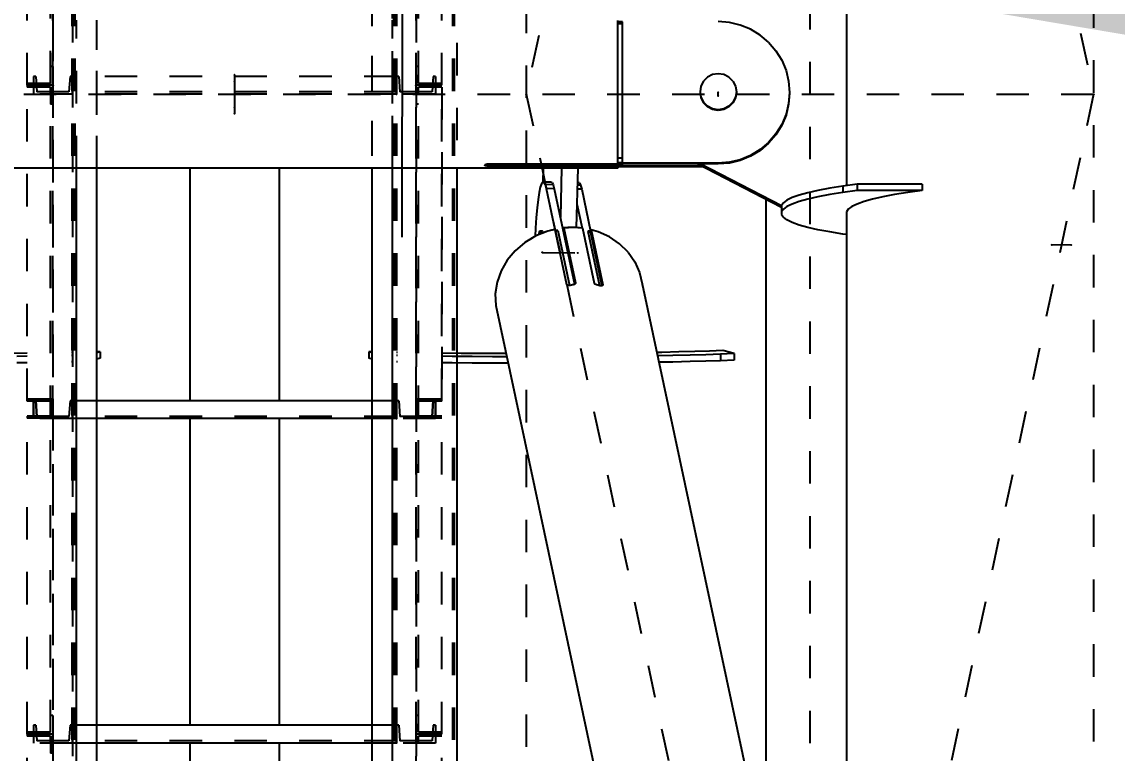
# Model space of a CAD drawing. Header units: millimetres. Extents: x 149919 to 150445, y 136651 to 136866.
# Drawn here: x 150262.208 to 150265.586, y 136797.544 to 136799.798 of the extents above; entities that cross this region are included whole.
import ezdxf

# ---------------------------------------------------------------- set-up
doc = ezdxf.new("R2010")
doc.units = ezdxf.units.MM
doc.header["$LTSCALE"] = 0.25
for name, pattern in [('CENTER', [50.8, 31.75, -6.35, 6.35, -6.35]), ('XKITLINE00', [0]), ('XKITLINE02', [4, 2, -2]), ('XKITLINE03', [6, 3, -1, 1, -1])]:
    doc.linetypes.add(name, pattern=pattern)
doc.styles.add('ROMANS', font='romans.shx')
doc.dimstyles.new('MD300', dxfattribs={"dimtxt": 2.5, "dimasz": 2.5, "dimexe": 1, "dimexo": 1, "dimgap": 0.5, "dimtad": 1, "dimdec": 1, "dimlfac": 50, "dimrnd": 0.5, "dimdsep": 46, "dimtxsty": 'ROMANS', "dimcen": 1, "dimclrd": 146, "dimclre": 146, "dimclrt": 30, "dimadec": 1, "dimazin": 2, "dimtfac": 1, "dimtdec": 1, "dimtmove": 0, "dimatfit": 1, "dimfxl": 1, "dimtolj": 1, "dimtzin": 0, "dimlwd": -1, "dimlwe": -1, "dimarcsym": 0})

# ---------------------------------------------------------------- blocks, each defined once
blk = doc.blocks.new('çatıı')
at = {"color": 8, "linetype": 'CENTER'}
for p, q in [((12370, 16010.75), (12370, 14354.32)), ((12370, 15740.27), (12195, 14920.27)), ((12282.5, 15330.27), (12282.5, 14510.27)), ((12282.5, 15330.27), (12370, 14920.27)), ((12195, 15209.12), (12195, 13540.01)), ((12104.99, 14926.25), (12104.99, 14916.26)), ((12105, 14924.29), (12105, 14914.3)), ((11840, 14920.27), (12370, 14920.28)), ((12195, 14920.27), (12370, 14100.27)), ((12254.2, 14919.7), (12254.2, 14920.85)), ((12370, 14920.27), (12282.5, 14510.27)), ((12199.95, 14871.52), (12210.89, 14871.38)), ((12363.06, 14873.77), (12357.09, 14873.84))]:
    blk.add_line(p, q, dxfattribs=at)
at = {"color": 1, "linetype": 'XKITLINE03'}
for p, q in [((12049.02, 15406.22), (12049.01, 13721.24)), ((12055.01, 15406.22), (12055.01, 13721.24)), ((12147.49, 13721.24), (12147.49, 15406.22)), ((12160.99, 15406.22), (12160.99, 13721.24)), ((12049.01, 15020.48), (12049.01, 14923.03)), ((12160.99, 14923.03), (12160.99, 15020.47)), ((12049.01, 14923.03), (12049.01, 14826.29)), ((12160.99, 14826.29), (12160.99, 14923.03)), ((12154.99, 14920.28), (12055.01, 14920.28)), ((12055.01, 14920.28), (12055.01, 14920.28)), ((12154.99, 14920.28), (12154.99, 14920.28)), ((12049.01, 14820.48), (12049.01, 14723.03)), ((12154.99, 14820.28), (12055.01, 14820.28)), ((12055.01, 14820.28), (12055.01, 14820.28)), ((12154.99, 14820.28), (12154.99, 14820.28)), ((12160.99, 14723.03), (12160.99, 14820.47)), ((12049.01, 14723.03), (12049.01, 14626.29)), ((12160.99, 14626.29), (12160.99, 14723.03)), ((12154.99, 14720.28), (12055.01, 14720.28)), ((12055.01, 14720.28), (12055.01, 14720.28)), ((12154.99, 14720.28), (12154.99, 14720.28))]:
    blk.add_line(p, q, dxfattribs=at)
at = {"color": 116, "linetype": 'XKITLINE02', "true_color": 0x136734}
for p, q in [((12054.93, 13721.24), (12054.93, 15406.22)), ((12055.01, 13721.24), (12055.01, 15406.22)), ((12055.46, 13721.24), (12055.47, 15406.22)), ((12055.86, 13721.24), (12055.86, 15406.22)), ((12147.49, 14302.1), (12147.49, 15406.22)), ((12153.69, 13723.56), (12153.69, 15406.22)), ((12154.14, 13721.24), (12154.14, 15406.22)), ((12154.54, 13721.24), (12154.54, 15406.22)), ((12154.99, 13721.24), (12154.99, 15406.22)), ((12155.07, 13721.24), (12155.07, 15406.22)), ((12172.31, 13721.24), (12172.31, 15406.22)), ((12172.84, 13721.24), (12172.84, 15406.22)), ((12048.21, 14923.61), (12048.21, 15026.28)), ((12049.01, 15026.28), (12049.01, 14928.83)), ((12160.99, 14923.03), (12160.99, 15026.28)), ((12161.79, 14923.61), (12161.79, 15026.28)), ((12041.01, 14923.03), (12041.01, 15021.06)), ((12049.01, 14923.03), (12049.01, 15020.48)), ((12168.99, 14923.03), (12168.99, 15021.06)), ((12056.31, 14897.45), (12056.31, 14943.1)), ((12062.51, 14533.91), (12062.51, 14943.1)), ((12062.51, 14897.45), (12062.51, 14943.1)), ((12147.49, 13721.24), (12147.49, 14943.1)), ((12153.69, 14897.45), (12153.69, 14943.1)), ((12173.69, 14446.09), (12173.69, 14943.1)), ((12049.01, 14928.83), (12048.21, 14928.83)), ((12049.01, 14928.83), (12049.01, 14923.03)), ((12161.79, 14928.83), (12160.99, 14928.83)), ((12043.69, 14925.78), (12043.01, 14925.78)), ((12043.01, 14925.78), (12043.01, 14920.28)), ((12043.01, 14925.78), (12043.01, 14920.28)), ((12043.69, 14925.78), (12044.07, 14920.98)), ((12043.69, 14925.78), (12044.07, 14920.98)), ((12054.33, 14925.78), (12053.95, 14920.98)), ((12054.33, 14925.78), (12053.95, 14920.98)), ((12055.01, 14925.78), (12054.33, 14925.78)), ((12154.99, 14925.78), (12055.01, 14925.78)), ((12055.01, 14920.28), (12055.01, 14925.78)), ((12055.01, 14925.78), (12055.01, 14920.28)), ((12055.01, 14925.78), (12055.01, 14920.28)), ((12154.99, 14920.28), (12154.99, 14925.78)), ((12154.99, 14925.78), (12154.99, 14920.28)), ((12155.67, 14925.78), (12154.99, 14925.78)), ((12154.99, 14925.78), (12154.99, 14920.28)), ((12155.67, 14925.78), (12156.05, 14920.98)), ((12155.67, 14925.78), (12156.05, 14920.98)), ((12166.31, 14925.78), (12165.93, 14920.98)), ((12166.31, 14925.78), (12165.93, 14920.98)), ((12166.99, 14925.78), (12166.31, 14925.78)), ((12166.99, 14925.78), (12166.99, 14920.28)), ((12166.99, 14925.78), (12166.99, 14920.28)), ((12048.21, 14923.61), (12041.01, 14923.61)), ((12049.01, 14923.03), (12041.01, 14923.03)), ((12041.01, 14923.03), (12041.01, 14922.44)), ((12049.01, 14923.03), (12041.01, 14923.03)), ((12041.01, 14825.71), (12041.01, 14923.03)), ((12048.21, 14922.44), (12041.01, 14922.44)), ((12048.21, 14922.44), (12048.21, 14917.2)), ((12048.21, 14820.46), (12048.21, 14922.44)), ((12049.01, 14917.2), (12049.01, 14923.03)), ((12168.99, 14923.03), (12160.99, 14923.03)), ((12160.99, 14820.46), (12160.99, 14923.03)), ((12168.99, 14923.03), (12160.99, 14923.03)), ((12168.99, 14923.61), (12161.79, 14923.61)), ((12161.79, 14820.46), (12161.79, 14922.44)), ((12168.99, 14922.44), (12161.79, 14922.44)), ((12168.99, 14825.71), (12168.99, 14923.03)), ((12168.99, 14922.44), (12168.99, 14825.71)), ((12055.01, 14920.28), (12043.01, 14920.28)), ((12053.95, 14920.98), (12044.07, 14920.98)), ((12049.01, 14820.46), (12049.01, 14920.28)), ((12154.99, 14920.98), (12055.01, 14920.98)), ((12154.99, 14920.28), (12055.01, 14920.28)), ((12166.99, 14920.28), (12154.99, 14920.28)), ((12165.93, 14920.98), (12156.05, 14920.98)), ((12049.01, 14917.2), (12048.21, 14917.2)), ((12161.79, 14917.2), (12160.99, 14917.2)), ((12049.01, 14826.29), (12041.01, 14826.29)), ((12048.21, 14825.71), (12041.01, 14825.71)), ((12043.69, 14825.78), (12043.01, 14825.78)), ((12043.01, 14820.28), (12043.01, 14825.78)), ((12043.01, 14825.78), (12043.01, 14820.28)), ((12044.07, 14820.98), (12043.69, 14825.78)), ((12043.69, 14825.78), (12044.07, 14820.98)), ((12049.01, 14826.28), (12048.21, 14826.28)), ((12048.21, 14826.28), (12048.21, 14821.06)), ((12048.21, 14723.61), (12048.21, 14826.28)), ((12049.01, 14826.28), (12049.01, 14820.48)), ((12049.01, 14826.28), (12049.01, 14728.83)), ((12054.33, 14825.78), (12053.95, 14820.98)), ((12054.33, 14825.78), (12053.95, 14820.98)), ((12055.01, 14825.78), (12054.33, 14825.78)), ((12062.51, 14825.78), (12055.01, 14825.78)), ((12055.01, 14820.28), (12055.01, 14825.78)), ((12055.01, 14825.78), (12055.01, 14820.28)), ((12055.01, 14825.78), (12055.01, 14820.28)), ((12154.99, 14825.78), (12147.49, 14825.78)), ((12154.99, 14820.28), (12154.99, 14825.78)), ((12154.99, 14825.78), (12154.99, 14820.28)), ((12155.67, 14825.78), (12154.99, 14825.78)), ((12154.99, 14825.78), (12154.99, 14820.28)), ((12155.67, 14825.78), (12156.05, 14820.98)), ((12155.67, 14825.78), (12156.05, 14820.98)), ((12160.99, 14826.29), (12160.99, 14820.46)), ((12168.99, 14826.29), (12160.99, 14826.29)), ((12160.99, 14723.03), (12160.99, 14826.28)), ((12161.79, 14826.28), (12160.99, 14826.28)), ((12161.79, 14723.61), (12161.79, 14826.28)), ((12168.99, 14825.71), (12161.79, 14825.71)), ((12166.31, 14825.78), (12165.93, 14820.98)), ((12165.93, 14820.98), (12166.31, 14825.78)), ((12166.99, 14825.78), (12166.31, 14825.78)), ((12166.99, 14825.78), (12166.99, 14820.28)), ((12166.99, 14820.28), (12166.99, 14825.78)), ((12048.21, 14821.06), (12041.01, 14821.06)), ((12041.01, 14821.06), (12041.01, 14820.48)), ((12041.01, 14723.03), (12041.01, 14821.06)), ((12049.01, 14820.48), (12041.01, 14820.48)), ((12055.01, 14820.28), (12043.01, 14820.28)), ((12053.95, 14820.98), (12044.07, 14820.98)), ((12049.01, 14820.46), (12048.21, 14820.46)), ((12049.01, 14820.48), (12049.01, 14723.03)), ((12154.99, 14820.98), (12055.01, 14820.98)), ((12062.51, 14820.28), (12055.01, 14820.28)), ((12154.99, 14820.28), (12147.49, 14820.28)), ((12166.99, 14820.28), (12154.99, 14820.28)), ((12165.93, 14820.98), (12156.05, 14820.98)), ((12168.99, 14820.47), (12160.99, 14820.47)), ((12161.79, 14820.46), (12160.99, 14820.46)), ((12168.99, 14821.06), (12161.79, 14821.06)), ((12168.99, 14723.03), (12168.99, 14821.06)), ((12049.01, 14728.83), (12048.21, 14728.83)), ((12049.01, 14728.83), (12049.01, 14723.03)), ((12161.79, 14728.83), (12160.99, 14728.83)), ((12043.69, 14725.78), (12043.01, 14725.78)), ((12043.01, 14725.78), (12043.01, 14720.28)), ((12043.01, 14725.78), (12043.01, 14720.28)), ((12043.69, 14725.78), (12044.07, 14720.98)), ((12043.69, 14725.78), (12044.07, 14720.98)), ((12054.33, 14725.78), (12053.95, 14720.98)), ((12054.33, 14725.78), (12053.95, 14720.98)), ((12055.01, 14725.78), (12054.33, 14725.78)), ((12062.51, 14725.78), (12055.01, 14725.78)), ((12055.01, 14720.28), (12055.01, 14725.78)), ((12055.01, 14725.78), (12055.01, 14720.28)), ((12055.01, 14725.78), (12055.01, 14720.28)), ((12154.99, 14725.78), (12147.49, 14725.78)), ((12154.99, 14720.28), (12154.99, 14725.78)), ((12154.99, 14725.78), (12154.99, 14720.28)), ((12155.67, 14725.78), (12154.99, 14725.78)), ((12154.99, 14725.78), (12154.99, 14720.28)), ((12155.67, 14725.78), (12156.05, 14720.98)), ((12155.67, 14725.78), (12156.05, 14720.98)), ((12166.31, 14725.78), (12165.93, 14720.98)), ((12166.31, 14725.78), (12165.93, 14720.98)), ((12166.99, 14725.78), (12166.31, 14725.78)), ((12166.99, 14725.78), (12166.99, 14720.28)), ((12166.99, 14725.78), (12166.99, 14720.28)), ((12048.21, 14723.61), (12041.01, 14723.61)), ((12041.01, 14723.03), (12041.01, 14722.44)), ((12049.01, 14723.03), (12041.01, 14723.03)), ((12041.01, 14625.71), (12041.01, 14723.03)), ((12049.01, 14723.03), (12041.01, 14723.03)), ((12048.21, 14722.44), (12041.01, 14722.44)), ((12048.21, 14722.44), (12048.21, 14717.2)), ((12048.21, 14620.46), (12048.21, 14722.44)), ((12049.01, 14717.2), (12049.01, 14723.03)), ((12160.99, 14620.46), (12160.99, 14723.03)), ((12168.99, 14723.03), (12160.99, 14723.03)), ((12168.99, 14723.03), (12160.99, 14723.03)), ((12168.99, 14723.61), (12161.79, 14723.61)), ((12161.79, 14620.46), (12161.79, 14722.44)), ((12168.99, 14722.44), (12161.79, 14722.44)), ((12168.99, 14625.71), (12168.99, 14723.03)), ((12055.01, 14720.28), (12043.01, 14720.28)), ((12053.95, 14720.98), (12044.07, 14720.98)), ((12049.01, 14620.46), (12049.01, 14720.98)), ((12154.99, 14720.98), (12055.01, 14720.98)), ((12062.51, 14720.28), (12055.01, 14720.28)), ((12154.99, 14720.28), (12147.49, 14720.28)), ((12166.99, 14720.28), (12154.99, 14720.28)), ((12165.93, 14720.98), (12156.05, 14720.98)), ((12049.01, 14717.2), (12048.21, 14717.2))]:
    blk.add_line(p, q, dxfattribs=at)
at = {"color": 8, "linetype": 'XKITLINE00'}
for p, q in [((12293.8, 14950.29), (12293.8, 14892.12)), ((12223.2, 14939.51), (12223.2, 14943.01)), ((12224.7, 14942.55), (12223.2, 14942.55)), ((12224.7, 14941.98), (12223.2, 14941.98)), ((12224.7, 14902.56), (12224.7, 14942.55)), ((12257.64, 14942.4), (12254.2, 14942.67)), ((12260.99, 14941.6), (12257.64, 14942.4)), ((12264.18, 14940.29), (12260.99, 14941.6)), ((12223.2, 14898.71), (12223.2, 14939.51)), ((12267.13, 14938.5), (12264.18, 14940.29)), ((12269.75, 14936.28), (12267.13, 14938.5)), ((12269.75, 14936.28), (12271.99, 14933.67)), ((12271.99, 14933.67), (12273.8, 14930.75)), ((12273.8, 14930.75), (12275.12, 14927.59)), ((12250.9, 14925.54), (12249.66, 14924.32)), ((12252.46, 14926.33), (12250.9, 14925.54)), ((12254.2, 14926.61), (12252.46, 14926.33)), ((12255.93, 14926.33), (12254.2, 14926.61)), ((12257.49, 14925.54), (12255.93, 14926.33)), ((12258.73, 14924.32), (12257.49, 14925.54)), ((12275.12, 14927.59), (12275.92, 14924.26)), ((12248.87, 14922.77), (12248.6, 14921.05)), ((12249.66, 14924.32), (12248.87, 14922.77)), ((12258.73, 14924.32), (12259.52, 14922.77)), ((12259.52, 14922.77), (12259.8, 14921.05)), ((12275.92, 14924.26), (12276.2, 14920.85)), ((12248.6, 14921.05), (12248.87, 14919.33)), ((12248.6, 14920.95), (12248.87, 14919.23)), ((12248.6, 14920.95), (12248.87, 14919.23)), ((12248.6, 14920.85), (12248.87, 14919.13)), ((12248.87, 14919.33), (12249.66, 14917.79)), ((12248.87, 14919.23), (12249.66, 14917.68)), ((12248.87, 14919.23), (12249.66, 14917.68)), ((12248.87, 14919.13), (12249.66, 14917.58)), ((12250.9, 14916.56), (12249.66, 14917.79)), ((12258.73, 14917.79), (12257.49, 14916.56)), ((12259.52, 14919.33), (12258.73, 14917.79)), ((12259.52, 14919.23), (12258.73, 14917.68)), ((12259.52, 14919.23), (12258.73, 14917.68)), ((12259.52, 14919.13), (12258.73, 14917.58)), ((12259.8, 14921.05), (12259.52, 14919.33)), ((12259.8, 14920.95), (12259.52, 14919.23)), ((12259.8, 14920.95), (12259.52, 14919.23)), ((12259.8, 14920.85), (12259.52, 14919.13)), ((12276.2, 14920.85), (12275.92, 14917.43)), ((12276.2, 14920.59), (12275.92, 14917.18)), ((12276.19, 14920.72), (12276.2, 14920.59)), ((12276.2, 14920.85), (12276.2, 14920.59)), ((12250.9, 14916.46), (12249.66, 14917.68)), ((12250.9, 14916.46), (12249.66, 14917.68)), ((12250.9, 14916.35), (12249.66, 14917.58)), ((12252.46, 14915.77), (12250.9, 14916.56)), ((12252.46, 14915.67), (12250.9, 14916.46)), ((12252.46, 14915.67), (12250.9, 14916.46)), ((12252.46, 14915.57), (12250.9, 14916.35)), ((12254.2, 14915.5), (12252.46, 14915.77)), ((12254.2, 14915.39), (12252.46, 14915.67)), ((12254.2, 14915.39), (12252.46, 14915.67)), ((12254.2, 14915.29), (12252.46, 14915.57)), ((12255.93, 14915.77), (12254.2, 14915.5)), ((12255.93, 14915.67), (12254.2, 14915.39)), ((12255.93, 14915.67), (12254.2, 14915.39)), ((12255.93, 14915.57), (12254.2, 14915.29)), ((12254.2, 14915.5), (12254.2, 14915.39)), ((12254.2, 14915.39), (12254.2, 14915.29)), ((12257.49, 14916.56), (12255.93, 14915.77)), ((12257.49, 14916.46), (12255.93, 14915.67)), ((12257.49, 14916.46), (12255.93, 14915.67)), ((12257.49, 14916.35), (12255.93, 14915.57)), ((12258.73, 14917.68), (12257.49, 14916.46)), ((12258.73, 14917.68), (12257.49, 14916.46)), ((12258.73, 14917.58), (12257.49, 14916.35)), ((12275.92, 14917.43), (12275.12, 14914.1)), ((12275.92, 14917.18), (12275.12, 14913.85)), ((12275.12, 14914.1), (12273.8, 14910.94)), ((12275.12, 14913.85), (12273.8, 14910.69)), ((12271.99, 14908.02), (12269.75, 14905.42)), ((12271.99, 14907.77), (12269.75, 14905.16)), ((12273.8, 14910.94), (12271.99, 14908.02)), ((12273.8, 14910.69), (12271.99, 14907.77)), ((12269.75, 14905.42), (12267.13, 14903.19)), ((12269.75, 14905.16), (12267.13, 14902.94)), ((12224.7, 14899.17), (12224.7, 14902.56)), ((12264.18, 14901.4), (12260.99, 14900.09)), ((12264.18, 14901.15), (12260.99, 14899.84)), ((12267.13, 14903.19), (12264.18, 14901.4)), ((12267.13, 14902.94), (12264.18, 14901.15)), ((12182.19, 14898.46), (12182.11, 14898.39)), ((12182.11, 14898.39), (12182.11, 14898.33)), ((12182.19, 14898.26), (12182.11, 14898.33)), ((12182.36, 14898.56), (12182.19, 14898.46)), ((12182.36, 14898.21), (12182.19, 14898.26)), ((12182.36, 14897.5), (12182.19, 14897.49)), ((12182.6, 14898.64), (12182.36, 14898.56)), ((12182.6, 14898.16), (12182.36, 14898.21)), ((12182.6, 14897.51), (12182.36, 14897.5)), ((12182.52, 14897.5), (12182.36, 14897.49)), ((12182.89, 14898.69), (12182.6, 14898.64)), ((12182.89, 14898.13), (12182.6, 14898.16)), ((12182.89, 14897.51), (12182.6, 14897.51)), ((12183.2, 14898.71), (12182.89, 14898.69)), ((12182.89, 14898.69), (12182.89, 14898.13)), ((12183.2, 14898.12), (12182.89, 14898.13)), ((12183.2, 14897.51), (12182.89, 14897.51)), ((12183.2, 14898.71), (12183.2, 14898.12)), ((12223.2, 14898.71), (12183.2, 14898.71)), ((12223.2, 14898.12), (12183.2, 14898.12)), ((12223.2, 14897.51), (12183.2, 14897.51)), ((12200.18, 14897.51), (12200.11, 14893.17)), ((12205.91, 14897.51), (12205.52, 14882.4)), ((12210.88, 14897.51), (12210.41, 14879.17)), ((12224.7, 14900.61), (12223.2, 14900.61)), ((12224.7, 14899.17), (12223.2, 14899.17)), ((12254.2, 14899.03), (12223.2, 14899.03)), ((12254.2, 14898.77), (12223.2, 14898.77)), ((12223.2, 14897.61), (12223.2, 14898.71)), ((12223.2, 14898.71), (12223.2, 14898.54)), ((12224.7, 14898.54), (12223.2, 14898.54)), ((12224.7, 14898.29), (12223.2, 14898.29)), ((12224.7, 14897.99), (12223.2, 14897.99)), ((12224.7, 14897.93), (12223.2, 14897.93)), ((12249.43, 14897.88), (12223.2, 14897.88)), ((12223.2, 14897.61), (12223.2, 14897.51)), ((12224.7, 14897.99), (12224.7, 14898.76)), ((12248.94, 14898.14), (12224.7, 14898.14)), ((12224.7, 14897.99), (12224.7, 14897.93)), ((12273.76, 14885.32), (12247.7, 14898.77)), ((12273.76, 14885.83), (12248.69, 14898.77)), ((12257.64, 14899.3), (12254.2, 14899.03)), ((12257.64, 14899.04), (12254.2, 14898.77)), ((12254.2, 14899.03), (12254.2, 14898.77)), ((12260.99, 14900.09), (12257.64, 14899.3)), ((12260.99, 14899.84), (12257.64, 14899.04)), ((12257.64, 14899.3), (12257.64, 14899.04)), ((12182.19, 14897.45), (12027.8, 14897.45)), ((12091.2, 14897.45), (12091.2, 14825.78)), ((12118.8, 14897.45), (12118.8, 14825.78)), ((12182.19, 14897.49), (12182.11, 14897.48)), ((12182.11, 14897.48), (12182.11, 14897.46)), ((12182.19, 14897.45), (12182.11, 14897.46)), ((12182.36, 14897.49), (12182.19, 14897.45)), ((12199.33, 14891.58), (12198.97, 14889.95)), ((12199.7, 14892.67), (12199.33, 14891.58)), ((12200.09, 14893.18), (12199.7, 14892.67)), ((12202.57, 14893.14), (12200.09, 14893.18)), ((12200.46, 14893.09), (12200.09, 14893.18)), ((12200.46, 14893.09), (12200.83, 14892.42)), ((12203.31, 14892.39), (12200.83, 14892.42)), ((12200.83, 14892.42), (12201.16, 14891.18)), ((12203.65, 14891.15), (12201.16, 14891.18)), ((12201.16, 14891.18), (12203.85, 14878.58)), ((12202.95, 14893.06), (12202.57, 14893.14)), ((12202.95, 14893.06), (12203.31, 14892.39)), ((12203.31, 14892.39), (12203.65, 14891.15)), ((12203.65, 14891.15), (12209.93, 14861.73)), ((12212.1, 14891.04), (12210.71, 14891.06)), ((12211.76, 14892.28), (12210.75, 14892.29)), ((12211.02, 14893.04), (12210.77, 14893.04)), ((12211.4, 14892.95), (12211.02, 14893.04)), ((12211.4, 14892.95), (12211.76, 14892.28)), ((12211.76, 14892.28), (12212.1, 14891.04)), ((12212.1, 14891.04), (12214.86, 14878.1)), ((12288.59, 14891.32), (12284.98, 14890.64)), ((12292.65, 14891.96), (12288.59, 14891.32)), ((12297.11, 14892.56), (12292.65, 14891.96)), ((12292.65, 14891.96), (12292.65, 14889.98)), ((12317.11, 14892.56), (12297.11, 14892.56)), ((12297.11, 14892.56), (12297.11, 14890.57)), ((12317.11, 14892.56), (12317.11, 14890.57)), ((12198.64, 14887.82), (12198.35, 14885.24)), ((12198.97, 14889.95), (12198.64, 14887.82)), ((12268.92, 14887.82), (12268.92, 14580.4)), ((12275.4, 14887.6), (12274.31, 14886.79)), ((12277.03, 14888.4), (12275.4, 14887.6)), ((12279.18, 14889.17), (12277.03, 14888.4)), ((12281.83, 14889.92), (12279.18, 14889.17)), ((12281.83, 14887.94), (12279.18, 14887.19)), ((12284.98, 14890.64), (12281.83, 14889.92)), ((12284.98, 14888.66), (12281.83, 14887.94)), ((12288.59, 14889.34), (12284.98, 14888.66)), ((12292.65, 14889.98), (12288.59, 14889.34)), ((12297.11, 14890.57), (12292.65, 14889.98)), ((12317.11, 14890.57), (12297.11, 14890.57)), ((12301.83, 14887.94), (12299.18, 14887.19)), ((12304.98, 14888.66), (12301.83, 14887.94)), ((12308.59, 14889.34), (12304.98, 14888.66)), ((12312.65, 14889.98), (12308.59, 14889.34)), ((12317.11, 14890.57), (12312.65, 14889.98)), ((12198.35, 14885.24), (12198.1, 14882.28)), ((12210.6, 14886.48), (12212.2, 14878.96)), ((12274.31, 14886.79), (12273.76, 14885.97)), ((12273.76, 14885.97), (12273.76, 14883.99)), ((12274.31, 14884.81), (12273.76, 14883.99)), ((12273.76, 14883.99), (12273.76, 14883.16)), ((12275.4, 14885.62), (12274.31, 14884.81)), ((12277.03, 14886.41), (12275.4, 14885.62)), ((12279.18, 14887.19), (12277.03, 14886.41)), ((12294.31, 14884.81), (12293.76, 14883.99)), ((12293.76, 14883.99), (12293.76, 14883.16)), ((12293.8, 14884.03), (12293.8, 14354.32)), ((12295.4, 14885.62), (12294.31, 14884.81)), ((12297.03, 14886.41), (12295.4, 14885.62)), ((12299.18, 14887.19), (12297.03, 14886.41)), ((12198.1, 14882.28), (12197.9, 14879.03)), ((12273.76, 14883.16), (12274.31, 14882.35)), ((12275.4, 14881.53), (12274.31, 14882.35)), ((12277.03, 14880.74), (12275.4, 14881.53)), ((12279.18, 14879.96), (12277.03, 14880.74)), ((12293.76, 14883.16), (12293.8, 14883.12)), ((12197.9, 14879.03), (12197.79, 14876.5)), ((12201.61, 14878.06), (12197.93, 14876.59)), ((12198.99, 14877.73), (12198.82, 14876.95)), ((12200.19, 14877.58), (12198.97, 14877.01)), ((12199.17, 14878.1), (12198.99, 14877.73)), ((12199.97, 14878.09), (12199.17, 14878.1)), ((12199.36, 14878.02), (12199.17, 14878.1)), ((12199.36, 14878.02), (12199.52, 14877.51)), ((12200.02, 14877.5), (12199.52, 14877.51)), ((12199.52, 14877.51), (12199.56, 14877.28)), ((12200.15, 14878.01), (12199.97, 14878.09)), ((12200.15, 14878.01), (12200.28, 14877.61)), ((12201.06, 14877.85), (12200.19, 14877.58)), ((12200.19, 14877.58), (12200.21, 14877.5)), ((12203.85, 14878.57), (12201.61, 14878.06)), ((12203.67, 14878.63), (12202.36, 14878.23)), ((12203.67, 14878.63), (12203.69, 14878.54)), ((12203.85, 14878.57), (12207.45, 14861.66)), ((12204.78, 14878.23), (12203.92, 14878.24)), ((12204.78, 14878.23), (12204, 14877.85)), ((12204.78, 14878.23), (12208.38, 14861.33)), ((12206.39, 14879.08), (12206.35, 14878.48)), ((12207.84, 14879.19), (12206.39, 14879.08)), ((12206.39, 14879.08), (12206.52, 14878.44)), ((12206.52, 14878.44), (12206.49, 14877.85)), ((12206.56, 14879.02), (12206.5, 14878.02)), ((12206.5, 14878.02), (12209.97, 14861.76)), ((12209.46, 14879.21), (12206.56, 14879.02)), ((12206.56, 14879.02), (12210.17, 14862.11)), ((12209.28, 14879.21), (12207.84, 14879.19)), ((12207.84, 14879.19), (12207.85, 14879.11)), ((12209.46, 14879.21), (12209.28, 14879.21)), ((12212.33, 14878.95), (12209.46, 14879.21)), ((12210.73, 14879.15), (12209.61, 14879.2)), ((12212.16, 14879), (12210.73, 14879.15)), ((12210.73, 14879.15), (12210.74, 14879.09)), ((12212.16, 14879), (12212.17, 14878.96)), ((12212.33, 14878.95), (12215.94, 14862.04)), ((12214.01, 14878.11), (12217.61, 14861.25)), ((12214.86, 14878.1), (12214.01, 14878.11)), ((12214.83, 14877.65), (12214.01, 14878.11)), ((12214.81, 14878.49), (12214.8, 14878.37)), ((12214.98, 14878.43), (12214.81, 14878.49)), ((12214.81, 14878.49), (12214.95, 14877.86)), ((12214.86, 14878.1), (12214.83, 14877.65)), ((12214.83, 14877.65), (12218.34, 14861.24)), ((12214.95, 14877.86), (12214.91, 14877.29)), ((12214.98, 14878.43), (12214.92, 14877.4)), ((12214.92, 14877.4), (12218.37, 14861.24)), ((12214.98, 14878.43), (12218.59, 14861.52)), ((12217.15, 14877.87), (12214.98, 14878.43)), ((12220.65, 14876.29), (12217.15, 14877.87)), ((12281.83, 14879.21), (12279.18, 14879.96)), ((12284.98, 14878.49), (12281.83, 14879.21)), ((12288.59, 14877.81), (12284.98, 14878.49)), ((12292.65, 14877.17), (12288.59, 14877.81)), ((12194.55, 14874.56), (12191.6, 14872.04)), ((12197.93, 14876.59), (12194.55, 14874.56)), ((12196.93, 14876.04), (12196.19, 14875.54)), ((12197.34, 14876.24), (12196.93, 14876.04)), ((12223.76, 14874.18), (12220.65, 14876.29)), ((12226.41, 14871.59), (12223.76, 14874.18)), ((12293.8, 14877.02), (12292.65, 14877.17)), ((12191.6, 14872.04), (12189.14, 14869.11)), ((12226.41, 14871.59), (12228.49, 14868.61)), ((12189.14, 14869.11), (12187.26, 14865.86)), ((12228.49, 14868.61), (12229.97, 14865.32)), ((12187.26, 14865.86), (12186.02, 14862.39)), ((12229.97, 14865.32), (12230.78, 14861.82)), ((12186.02, 14862.39), (12185.46, 14858.8)), ((12207.45, 14861.66), (12207.53, 14861.53)), ((12207.7, 14861.42), (12207.53, 14861.53)), ((12207.94, 14861.35), (12207.7, 14861.42)), ((12208.24, 14861.32), (12207.94, 14861.35)), ((12208.58, 14861.34), (12208.24, 14861.32)), ((12208.94, 14861.4), (12208.58, 14861.34)), ((12209.22, 14861.48), (12208.94, 14861.4)), ((12209.29, 14861.49), (12209.22, 14861.48)), ((12209.6, 14861.57), (12209.29, 14861.49)), ((12209.86, 14861.68), (12209.6, 14861.57)), ((12210.05, 14861.81), (12209.86, 14861.68)), ((12210.15, 14861.96), (12210.05, 14861.81)), ((12210.17, 14862.11), (12210.15, 14861.96)), ((12215.94, 14862.04), (12216.01, 14861.88)), ((12216.18, 14861.73), (12216.01, 14861.88)), ((12216.41, 14861.6), (12216.18, 14861.73)), ((12216.71, 14861.48), (12216.41, 14861.6)), ((12217.04, 14861.39), (12216.71, 14861.48)), ((12217.11, 14861.38), (12217.04, 14861.39)), ((12217.39, 14861.3), (12217.11, 14861.38)), ((12217.73, 14861.23), (12217.39, 14861.3)), ((12218.04, 14861.2), (12217.73, 14861.23)), ((12218.29, 14861.22), (12218.04, 14861.2)), ((12218.48, 14861.28), (12218.29, 14861.22)), ((12218.58, 14861.38), (12218.48, 14861.28)), ((12218.59, 14861.52), (12218.58, 14861.38)), ((12230.78, 14861.82), (12230.79, 14861.47)), ((12230.78, 14861.82), (12268.92, 14683.08)), ((12185.46, 14858.8), (12185.58, 14855.2)), ((12185.58, 14855.2), (12256.6, 14522.41)), ((12041.01, 14840.46), (12035.12, 14840.39)), ((12055.01, 14840.68), (12054.73, 14840.67)), ((12063.6, 14840.88), (12062.51, 14840.85)), ((12063.6, 14840.88), (12062.51, 14840.57)), ((12063.6, 14840.88), (12063.6, 14838.88)), ((12147.49, 14840.85), (12146.39, 14840.88)), ((12147.49, 14840.56), (12146.39, 14840.88)), ((12146.39, 14840.88), (12146.39, 14838.88)), ((12155.27, 14840.67), (12154.99, 14840.68)), ((12174.87, 14840.39), (12168.99, 14840.46)), ((12181.17, 14840.35), (12174.87, 14840.39)), ((12187.57, 14840.32), (12181.17, 14840.35)), ((12188.76, 14840.32), (12187.57, 14840.32)), ((12236.84, 14840.71), (12235.22, 14840.68)), ((12242.09, 14840.84), (12236.84, 14840.71)), ((12247, 14840.97), (12242.09, 14840.84)), ((12251.54, 14841.12), (12247, 14840.97)), ((12254.96, 14840.15), (12250.42, 14840)), ((12255.67, 14841.29), (12251.54, 14841.12)), ((12259.09, 14840.31), (12254.96, 14840.15)), ((12254.96, 14840.15), (12254.96, 14838.15)), ((12259.09, 14840.31), (12255.67, 14841.29)), ((12259.09, 14840.31), (12259.09, 14838.31)), ((12041.01, 14839.53), (12037.86, 14839.48)), ((12041.01, 14837.53), (12037.86, 14837.49)), ((12055.01, 14839.78), (12054.73, 14839.77)), ((12055.01, 14837.78), (12054.73, 14837.77)), ((12063.6, 14838.88), (12062.51, 14838.57)), ((12147.49, 14838.57), (12146.39, 14838.88)), ((12155.27, 14839.77), (12154.99, 14839.78)), ((12155.27, 14837.77), (12154.99, 14837.78)), ((12172.13, 14839.48), (12168.99, 14839.53)), ((12172.13, 14837.49), (12168.99, 14837.53)), ((12178.29, 14839.42), (12172.13, 14839.48)), ((12178.29, 14837.42), (12172.13, 14837.49)), ((12184.59, 14839.37), (12178.29, 14839.42)), ((12184.59, 14837.37), (12178.29, 14837.42)), ((12188.96, 14839.35), (12184.59, 14839.37)), ((12189.39, 14837.35), (12184.59, 14837.37)), ((12240.26, 14839.74), (12235.44, 14839.65)), ((12240.26, 14837.74), (12235.87, 14837.66)), ((12245.51, 14839.86), (12240.26, 14839.74)), ((12245.51, 14837.86), (12240.26, 14837.74)), ((12250.42, 14840), (12245.51, 14839.86)), ((12250.42, 14838), (12245.51, 14837.86)), ((12254.96, 14838.15), (12250.42, 14838)), ((12259.09, 14838.31), (12254.96, 14838.15)), ((12091.2, 14820.28), (12091.2, 14725.78)), ((12118.8, 14820.28), (12118.8, 14725.78)), ((12091.2, 14720.28), (12091.2, 14625.78)), ((12118.8, 14720.28), (12118.8, 14625.78))]:
    blk.add_line(p, q, dxfattribs=at)
at = {"color": 7, "linetype": 'XKITLINE00'}
for p, q in [((12056.31, 14627.69), (12056.31, 14897.45)), ((12062.51, 14618.1), (12062.51, 14897.45)), ((12147.49, 14486.62), (12147.49, 14897.45)), ((12153.69, 14477.03), (12153.69, 14897.45)), ((12173.69, 14446.09), (12173.69, 14897.45)), ((12147.49, 14825.78), (12062.51, 14825.78)), ((12147.49, 14820.28), (12062.51, 14820.28)), ((12147.49, 14725.78), (12062.51, 14725.78)), ((12147.49, 14720.28), (12062.51, 14720.28))]:
    blk.add_line(p, q, dxfattribs=at)
at = {"color": 8, "linetype": 'XKITLINE00'}
for centre in [(12104.99, 14926.25), (12105, 14924.29), (12195, 14920.27), (12195, 14920.27), (12254.2, 14920.85), (12254.2, 14919.7), (12370, 14920.28), (12370, 14920.27), (12370, 14920.27), (12104.99, 14916.26), (12105, 14914.3), (12357.09, 14873.84), (12199.95, 14871.52), (12210.89, 14871.38), (12363.06, 14873.77)]:
    blk.add_circle(centre, 0.05, dxfattribs=at)
at = {"color": 1, "linetype": 'XKITLINE00'}
for centre in [(12049.01, 14923.03), (12049.01, 14923.03), (12160.99, 14923.03), (12160.99, 14923.03), (12055.01, 14920.28), (12055.01, 14920.28), (12154.99, 14920.28), (12154.99, 14920.28), (12049.01, 14826.29), (12160.99, 14826.29), (12049.01, 14820.48), (12055.01, 14820.28), (12055.01, 14820.28), (12154.99, 14820.28), (12154.99, 14820.28), (12160.99, 14820.47), (12049.01, 14723.03), (12049.01, 14723.03), (12160.99, 14723.03), (12160.99, 14723.03), (12055.01, 14720.28), (12055.01, 14720.28), (12154.99, 14720.28), (12154.99, 14720.28)]:
    blk.add_circle(centre, 0.05, dxfattribs=at)
blk = doc.blocks.new('*D5')
at = {"color": 146, "transparency": 16777216}
for p, q in [((150263.3906, 136805.0779), (150263.3796, 136799.1342)), ((150299.6028, 136805.011), (150299.5918, 136799.0673)), ((150265.8815, 136800.1296), (150297.0936, 136800.0719))]:
    blk.add_line(p, q, dxfattribs=at)
for points in [[(150265.8822, 136800.5463), (150265.8807, 136799.7129), (150263.3815, 136800.1342)], [(150297.0944, 136800.4885), (150297.0929, 136799.6552), (150299.5936, 136800.0673)]]:
    blk.add_solid(points, dxfattribs=at)
at = {"layer": 'DEFPOINTS', "color": 0, "transparency": 16777216}
for p in [(150263.3925, 136806.0779), (150299.6046, 136806.011), (150299.5936, 136800.0673)]:
    blk.add_point(p, dxfattribs=at)
at = {"color": 1, "transparency": 16777216, "insert": (150281.4908, 136801.8507), "char_height": 2.5, "attachment_point": 5, "rotation": 359.894, "style": 'ROMANS'}
blk.add_mtext('\\A1;36.2', dxfattribs=at)

msp = doc.modelspace()

# ---------------------------------------------------------------- block references
at = {"xscale": 0.009999943142843078, "yscale": 0.009999943142843078, "zscale": 0.009999943142843078}
msp.add_blockref('çatıı', (150141.8141, 136650.3731), dxfattribs=at)

# ---------------------------------------------------------------- dimensions: what is measured, and where the dimension line sits
dim = msp.add_aligned_dim(p1=(150263.3925, 136806.0779), p2=(150299.6046, 136806.011), distance=-5.9437, dimstyle='MD300', override={"dimdec": 2, "dimlfac": 1, "dimrnd": 0.05, "dimclrt": 1})
dim.commit()
dim.dimension.update_dxf_attribs({"geometry": '*D5', "text_midpoint": (150281.4908, 136801.8507)})

doc.saveas('drawing.dxf')
